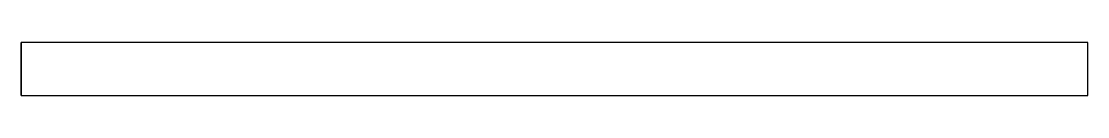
# Model space of a CAD drawing. Extents: x 0 to 250, y 0 to 12.
import ezdxf

# ---------------------------------------------------------------- set-up
doc = ezdxf.new("R2010")
doc.units = 0
doc.layers.get('0').update_dxf_attribs({"linetype": 'CONTINUOUS'})

msp = doc.modelspace()

# ---------------------------------------------------------------- linework, layer by layer
at = {"linetype": 'CONTINUOUS'}
for p, q in [((250, 12.5), (0, 12.5)), ((0, 0), (0, 12.5)), ((250, 12.5), (0, 12.5)), ((0, 12.5), (0, 0)), ((250, 12.5), (0, 12.5)), ((0, 12.5), (0, 0)), ((250, 0), (250, 12.5)), ((250, 0), (250, 12.5)), ((250, 0), (250, 12.5)), ((0, 0), (250, 0)), ((0, 0), (250, 0)), ((0, 0), (250, 0))]:
    msp.add_line(p, q, dxfattribs=at)

doc.saveas('drawing.dxf')
